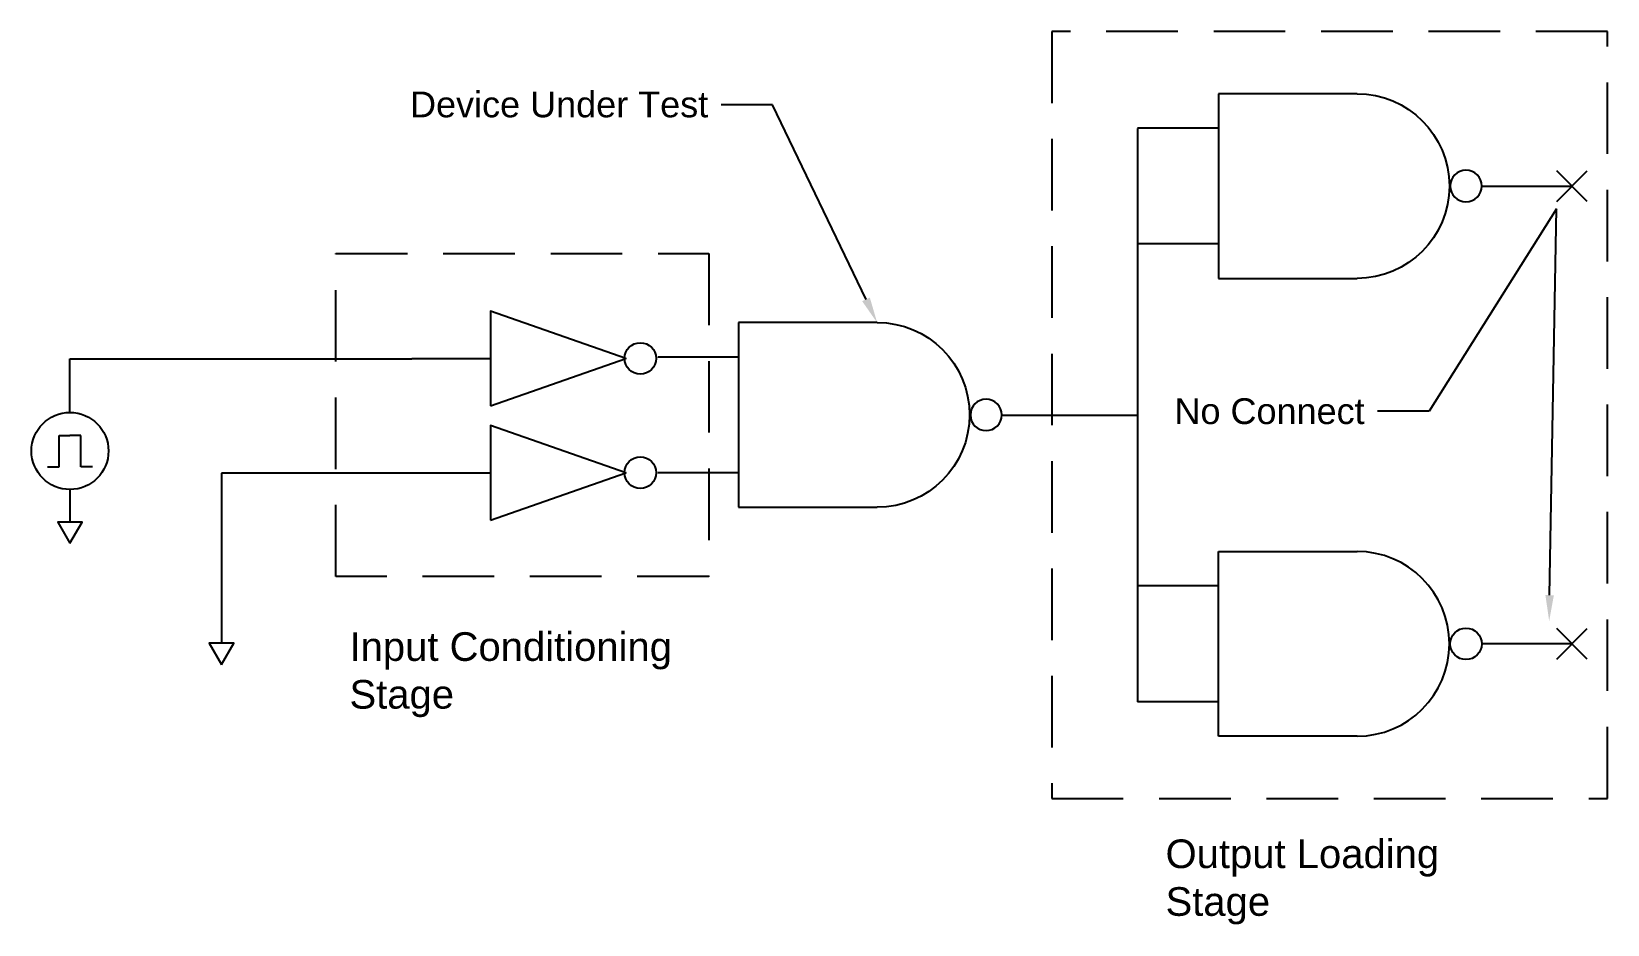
# Model space of a CAD drawing. Header units: inches. Extents: x 17.9 to 28.9, y 5.4 to 11.6.
import ezdxf
from ezdxf import colors
from ezdxf.entities.mleader import LeaderData, LeaderLine
from ezdxf.math import Vec2, Vec3

# ---------------------------------------------------------------- set-up
doc = ezdxf.new("R2010")
doc.units = ezdxf.units.IN
doc.header["$MEASUREMENT"] = 0
doc.linetypes.add('DASHED', pattern=[0.75, 0.5, -0.25])
doc.styles.get("Standard").update_dxf_attribs({"font": 'arial.ttf'})

# ---------------------------------------------------------------- blocks, each defined once
blk = doc.blocks.new('NAND')
for p, q in [((-0.196, 0.68), (0.772, 0.68)), ((0.772, 0.68), (0.772, -0.61)), ((0.772, 0.439), (1.336, 0.439)), ((0.772, -0.369), (1.336, -0.369)), ((0.772, -0.61), (-0.196, -0.61))]:
    blk.add_line(p, q)
blk.add_circle((-0.957, 0.035), 0.11)
blk.add_arc((-0.196, 0.035), 0.645, 90, 270)
blk = doc.blocks.new('inv')
blk.add_line((-0.257, 0.04), (-0.805, 0.04))
blk.add_lwpolyline([(-0.257, -0.288), (0.688, 0.043), (-0.257, 0.373)], close=True)
blk.add_circle((0.79, 0.043), 0.11)

msp = doc.modelspace()

# ---------------------------------------------------------------- linework, layer by layer
for p, q in [((25.601, 10.937), (25.601, 6.933)), ((28.005, 10.533), (28.635, 10.533)), ((24.655, 8.935), (25.601, 8.935)), ((18.071, 8.572), (18.071, 8.793)), ((18.071, 8.793), (18.146, 8.793)), ((18.221, 8.793), (18.146, 8.793)), ((18.221, 8.572), (18.221, 8.793)), ((17.989, 8.572), (18.071, 8.572)), ((18.303, 8.572), (18.221, 8.572)), ((18.146, 8.415), (18.146, 8.187)), ((28.635, 7.337), (28.005, 7.337))]:
    msp.add_line(p, q)
at = {"linetype": 'DASHED'}
for p, q in [((28.529, 10.427), (28.741, 10.64)), ((28.741, 10.427), (28.529, 10.64)), ((28.529, 7.231), (28.741, 7.443)), ((28.741, 7.231), (28.529, 7.443))]:
    msp.add_line(p, q, dxfattribs=at)
at = {"linetype": 'Continuous'}
for p, q in [((18.146, 8.952), (18.146, 9.327)), ((18.146, 9.327), (20.534, 9.327)), ((20.534, 8.529), (19.205, 8.529)), ((19.205, 8.529), (19.205, 7.341))]:
    msp.add_line(p, q, dxfattribs=at)
at = {"linetype": 'DASHED'}
for points in [[(25.002, 6.258), (28.883, 6.258), (28.883, 11.613), (25.002, 11.613)], [(20.003, 10.062), (22.608, 10.062), (22.608, 7.808), (20.003, 7.808)]]:
    msp.add_lwpolyline(points, close=True, dxfattribs=at)
for points in [[(18.146, 8.039), (18.232, 8.187), (18.061, 8.187)], [(19.205, 7.193), (19.29, 7.341), (19.119, 7.341)]]:
    msp.add_lwpolyline(points, close=True)
msp.add_circle((18.146, 8.684), 0.269)

# ---------------------------------------------------------------- block references
at = {"xscale": -1}
for p in [(26.938, 10.499), (23.587, 8.901)]:
    msp.add_blockref('NAND', p, dxfattribs=at)
for p in [(21.339, 9.287), (21.339, 8.489)]:
    msp.add_blockref('inv', p)
at = {"rotation": 180}
msp.add_blockref('NAND', (26.938, 7.372), dxfattribs=at)

# ---------------------------------------------------------------- texts
at = {"linetype": 'DASHED', "char_height": 0.2, "attachment_point": 1}
for s, insert in [('Input Conditioning\\PStage', (20.098, 7.418)), ('Output Loading Stage', (25.797, 5.971))]:
    msp.add_mtext_dynamic_manual_height_columns(s, width=2.30717, gutter_width=1, heights=[0], dxfattribs=dict(at, insert=insert))

# ---------------------------------------------------------------- leaders
at = {"linetype": 'DASHED'}
ml = msp.add_multileader_mtext('Standard', dxfattribs=at)
ml.set_content('Device Under Test', color=256)
ml.set_leader_properties()
ml.build(insert=Vec2(0, 0))
ml.multileader.update_dxf_attribs({"dogleg_length": 0.36, "arrow_head_size": 0.18})
ctx = ml.context
ctx.base_point, ctx.char_height, ctx.arrow_head_size, ctx.landing_gap_size, ctx.plane_origin = Vec3(20.452, 11.102), 0.18, 0.18, 0.09, Vec3(23.783, 9.58)
ctx.text_align_type = 2
notes = []
notes.append((ctx, [(0, (1, 1, 0), (23.053, 11.102), (-1, 0), 0.36, [(0, [(23.783, 9.58)], 0, [])])]))
ctx.mtext.insert, ctx.mtext.alignment, ctx.mtext.flow_direction = Vec3(22.603, 11.194), 3, 5
at = {"linetype": 'Continuous'}
ml = msp.add_multileader_mtext('Standard', dxfattribs=at)
ml.set_content('No Connect', color=256)
ml.set_leader_properties()
ml.build(insert=Vec2(0, 0))
ml.multileader.update_dxf_attribs({"dogleg_length": 0.36, "arrow_head_size": 0.18})
ctx = ml.context
ctx.base_point, ctx.char_height, ctx.arrow_head_size, ctx.landing_gap_size, ctx.plane_origin = Vec3(25.79, 8.961), 0.18, 0.18, 0.09, Vec3(28.529, 7.443)
ctx.text_align_type = 2
notes.append((ctx, [(0, (1, 1, 0), (27.637, 8.961), (-1, 0), 0.36, [(1, [(28.476, 7.497), (28.528, 10.376)], 0, [])])]))
ctx.mtext.insert, ctx.mtext.alignment, ctx.mtext.flow_direction = Vec3(27.187, 9.052), 3, 5
for ctx, leaders in notes:
    for number, flags, end, landing, length, lines in leaders:
        leader = LeaderData()
        leader.index, (leader.has_last_leader_line, leader.has_dogleg_vector, leader.attachment_direction) = number, flags
        leader.last_leader_point, leader.dogleg_vector, leader.dogleg_length = Vec3(end), Vec3(landing), length
        for number, points, colour, breaks in lines:
            line = LeaderLine()
            line.index, line.vertices, line.color, line.breaks = number, Vec3.list(points), colors.encode_raw_color(colour), breaks
            leader.lines.append(line)
        ctx.leaders.append(leader)

doc.saveas('drawing.dxf')
